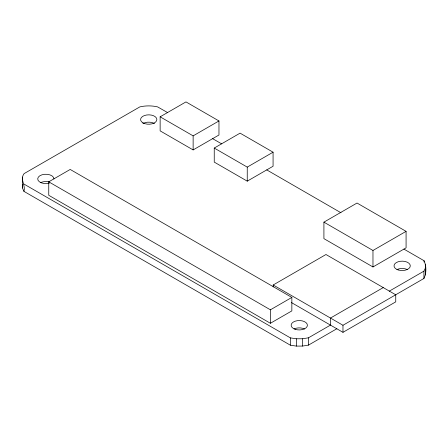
<?xml version="1.0" encoding="UTF-8"?>
<svg xmlns="http://www.w3.org/2000/svg" width="448" height="448" viewBox="0 0 448 448"><rect width="100%" height="100%" fill="white"/><g stroke="black" fill="none" stroke-linecap="round" stroke-linejoin="round"><path stroke-width="0.67" d="M167.563 112.56L157.612 106.893A23.626 13.642 0 0 0 139.838 106.893L24.08 173.622C19.684 179.267 25.822 185.175 23.957 191.374L290.388 345.201L296.352 346.097L302.518 346.069L308.465 345.128L336.874 328.726M23.957 191.374L22.4 187.93L22.445 184.369M291.284 302.484L342.972 332.326L342.972 325.27L423.92 278.471C426.574 273.185 426.485 266.062 424.043 260.719L403.911 249.094M425.555 275.038L425.6 264.163M423.92 278.471L423.92 271.158L425.555 267.725M160.138 116.816L185.97 101.903L218.966 120.954L218.966 135.005L193.133 149.918L160.138 130.866L160.138 116.816L193.133 135.867L218.966 120.954M48.754 181.832L70.196 169.45L291.85 297.422L291.85 310.895L270.407 323.271L48.754 195.3L48.754 181.832L270.407 309.803L291.85 297.422M214.245 148.058L240.078 133.146L273.073 152.197L273.073 166.242L247.246 181.154L214.245 162.103L214.245 148.058L247.246 167.11L273.073 152.197M323.915 222.152L357.028 203.039L406.078 231.358L406.078 247.845L372.971 266.958L323.915 238.638L323.915 222.152L372.971 250.471L406.078 231.358M273.196 286.91L273.196 284.984L325.97 254.514L395.746 294.801L395.746 301.857L342.972 332.326M383.247 287.582L330.473 318.052L330.473 325.108L308.465 337.814L302.518 338.761L296.352 338.783L290.388 337.887L23.957 184.061M389.228 291.183L423.92 271.158M212.632 138.662L221.682 143.881M266.745 169.898L340.978 212.761M273.196 284.984L342.972 325.27M424.043 260.719L424.043 262.046M372.971 250.471L372.971 266.958M308.465 337.814L308.465 345.128M302.518 338.761L302.518 346.069M296.352 338.783L296.352 346.097M290.388 337.887L290.388 345.201M270.407 309.803L270.407 323.271M247.246 167.11L247.246 181.154M193.133 135.867L193.133 149.918M22.445 177.055L22.4 187.93M49.28 183.187A8.131 4.693 0 0 1 38.052 180.281A8.131 4.693 0 0 1 44.666 174.289A8.131 4.693 0 0 1 53.973 178.931M396.928 269.567A8.131 4.693 0 0 1 407.383 269.567M40.617 182.65A8.131 4.693 0 0 1 49.28 181.989M142.974 123.525A8.131 4.693 0 0 1 154.476 123.525M294.045 328.966A8.131 4.693 0 0 1 304.5 328.966M398.093 269.914A8.131 4.693 0 0 0 410.29 265.849A8.131 4.693 0 0 0 398.093 261.783A8.131 4.693 0 0 0 398.093 269.914M142.974 122.853A8.131 4.693 0 0 0 156.582 120.747A8.131 4.693 0 0 0 146.619 114.996A8.131 4.693 0 0 0 142.974 122.853M295.21 329.314A8.131 4.693 0 0 0 307.406 325.248A8.131 4.693 0 0 0 295.21 321.182A8.131 4.693 0 0 0 295.21 329.314"/></g></svg>
